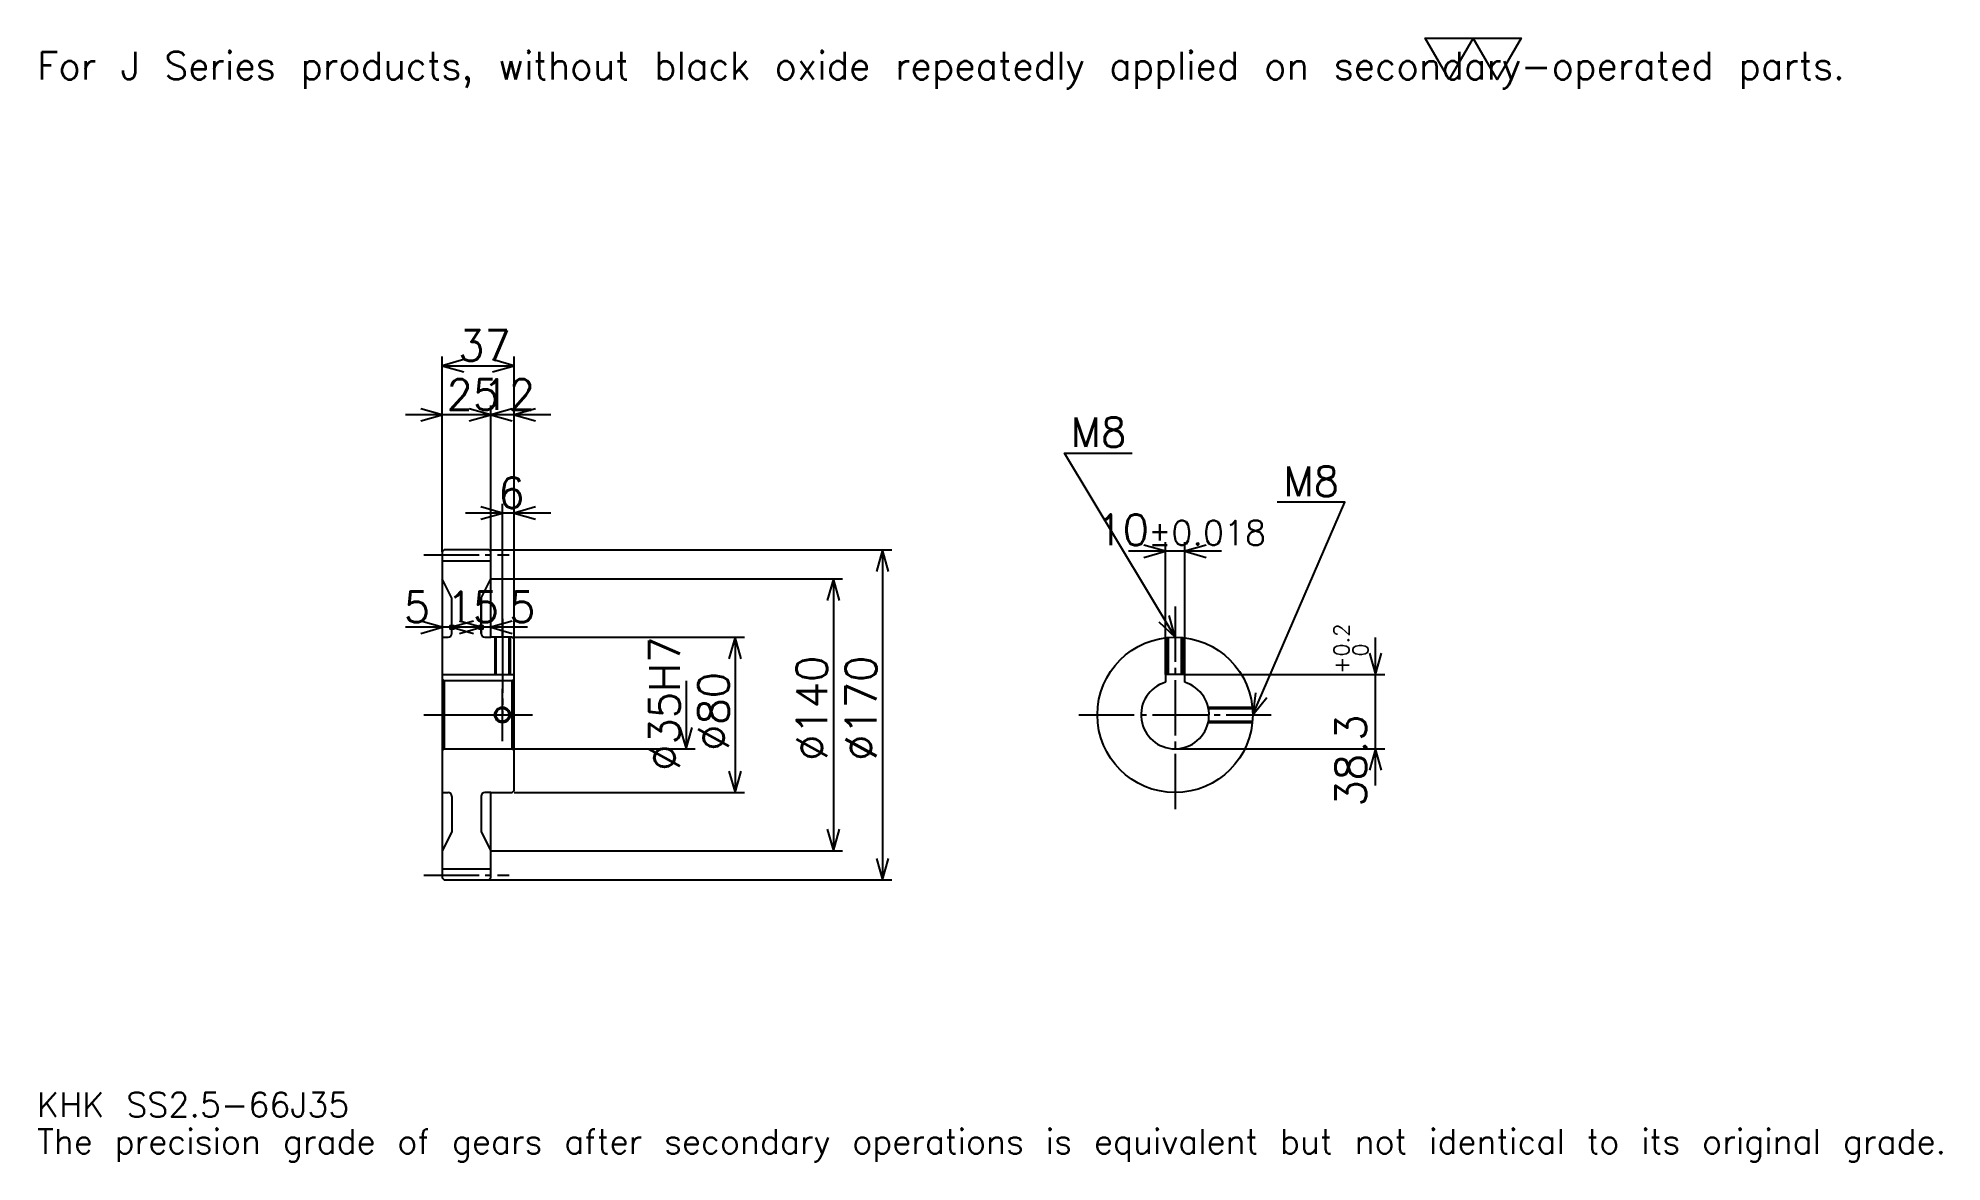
# Model space of a CAD drawing. Extents: x 32 to 1013, y 12 to 591.
import ezdxf

# ---------------------------------------------------------------- set-up
doc = ezdxf.new("R2010")
doc.units = 0
doc.linetypes.add('DASHDOT', pattern=[37.945945, 28.459459, -3.162162, 3.162162, -3.162162])
doc.layers.get('0').update_dxf_attribs({"linetype": 'CONTINUOUS'})
doc.layers.add('DASHDOT', color=6, linetype='DASHDOT')
doc.styles.add('KANJI', font='TXT', dxfattribs={"bigfont": 'BIGFONT'})

msp = doc.modelspace()

# ---------------------------------------------------------------- linework, layer by layer
at = {"color": 5}
for p, q in [((240.324326, 326.905396), (240.324326, 426.513519)), ((240.324326, 421.770264), (277.324341, 421.770264)), ((277.324341, 326.905396), (277.324341, 426.513519)), ((284.297302, 396.472961), (221.351349, 396.472961)), ((296.297302, 396.472961), (246.351349, 396.472961)), ((265.324341, 326.905396), (265.324341, 401.216217)), ((296.297302, 345.878387), (252.351349, 345.878387)), ((271.324341, 326.905396), (271.324341, 350.621643)), ((240.324326, 325.905396), (240.324326, 326.905396)), ((264.324341, 326.905396), (277.324341, 326.905396)), ((265.324341, 325.905396), (265.324341, 326.905396)), ((271.324341, 281.905396), (271.324341, 326.905396)), ((271.324341, 281.905396), (271.324341, 326.905396)), ((277.324341, 326.905396), (471.797302, 326.905396)), ((277.324341, 280.905396), (277.324341, 326.905396)), ((467.054077, 326.905396), (467.054077, 156.905411)), ((641.702698, 326.175659), (593.756775, 326.175659)), ((612.729736, 262.705414), (612.729736, 330.918915)), ((622.729736, 262.705414), (622.729736, 330.918915)), ((265.324341, 311.905396), (277.324341, 311.905396)), ((277.324341, 311.905396), (446.5, 311.905396)), ((441.756775, 311.905396), (441.756775, 171.905411)), ((264.297302, 287.067566), (221.351349, 287.067566)), ((279.297302, 287.067566), (226.351349, 287.067566)), ((284.297302, 287.067566), (241.351349, 287.067566)), ((277.324341, 281.905396), (395.905396, 281.905396)), ((391.16217, 281.905396), (391.16217, 201.905411)), ((720.972961, 205.432434), (720.972961, 281.678375)), ((365.864868, 259.405396), (365.864868, 224.405411)), ((622.729736, 262.705414), (725.716248, 262.705414)), ((277.324341, 224.405411), (370.608093, 224.405411)), ((617.729736, 224.405411), (725.716248, 224.405411)), ((277.324341, 201.905411), (395.905396, 201.905411)), ((265.324341, 171.905411), (277.324341, 171.905411)), ((277.324341, 171.905411), (446.5, 171.905411)), ((264.324341, 156.905411), (277.324341, 156.905411)), ((277.324341, 156.905411), (471.797302, 156.905411))]:
    msp.add_line(p, q, dxfattribs=at)
at = {"color": 4}
for p, q in [((240.324326, 321.280396), (265.324341, 321.280396)), ((260.324341, 302.092346), (260.324341, 283.905396)), ((240.324326, 281.905396), (243.324326, 281.905396)), ((262.324341, 281.905396), (265.324341, 281.905396)), ((240.324326, 262.705414), (277.324341, 262.705414)), ((277.324341, 260.405396), (276.324341, 259.405396)), ((240.324326, 223.405411), (241.324326, 224.405411)), ((277.324341, 223.405411), (276.324341, 224.405411)), ((240.324326, 201.905411), (243.324326, 201.905411)), ((260.324341, 199.905411), (260.324341, 181.71846)), ((265.324341, 201.905411), (262.324341, 201.905411)), ((240.324326, 162.530411), (265.324341, 162.530411))]:
    msp.add_line(p, q, dxfattribs=at)
at = {"color": 7}
msp.add_lwpolyline([(758.918945, 569.189209), (746.586487, 590.56543), (795.91626, 590.56543), (783.583801, 569.189209), (771.251404, 590.56543), (758.918945, 569.189209)], dxfattribs=at)
at = {"color": 5}
for points in [[(251.391891, 424.932434), (240.324326, 421.770264), (251.391891, 418.608124)], [(266.256744, 418.608124), (277.324341, 421.770264), (266.256744, 424.932434)], [(229.25676, 393.310822), (240.324326, 396.472961), (229.25676, 399.635132)], [(254.25676, 393.310822), (265.324341, 396.472961), (254.25676, 399.635132)], [(276.391907, 399.635132), (265.324341, 396.472961), (276.391907, 393.310822)], [(288.391907, 399.635132), (277.324341, 396.472961), (288.391907, 393.310822)], [(617.729736, 281.905396), (560.810791, 376.770264), (595.594604, 376.770264)], [(260.256744, 342.716217), (271.324341, 345.878387), (260.256744, 349.040558)], [(288.391907, 349.040558), (277.324341, 345.878387), (288.391907, 342.716217)], [(657.729736, 241.905411), (705.16217, 351.472961), (670.378357, 351.472961)], [(470.216217, 315.83783), (467.054077, 326.905396), (463.891907, 315.83783)], [(601.66217, 323.013519), (612.729736, 326.175659), (601.66217, 329.33783)], [(633.797302, 329.33783), (622.729736, 326.175659), (633.797302, 323.013519)], [(444.918915, 300.83783), (441.756775, 311.905396), (438.594604, 300.83783)], [(229.25676, 283.905396), (240.324326, 287.067566), (229.25676, 290.229736)], [(245.324326, 287.067566), (244.375671, 288.016235), (246.27298, 288.016235), (246.27298, 286.118927), (244.375671, 286.118927), (244.375671, 288.016235), (245.324326, 287.067566), (246.27298, 286.118927), (246.27298, 288.016235), (245.324326, 287.067566)], [(256.391907, 290.229736), (245.324326, 287.067566), (256.391907, 283.905396)], [(249.25676, 283.905396), (260.324341, 287.067566), (249.25676, 290.229736)], [(260.324341, 287.067566), (259.375671, 288.016235), (261.27298, 288.016235), (261.27298, 286.118927), (259.375671, 286.118927), (259.375671, 288.016235), (260.324341, 287.067566), (261.27298, 286.118927), (261.27298, 288.016235), (260.324341, 287.067566)], [(276.391907, 290.229736), (265.324341, 287.067566), (276.391907, 283.905396)], [(609.323975, 289.76886), (617.729736, 281.905396), (614.747009, 293.022705)], [(394.32431, 270.83783), (391.16217, 281.905396), (388, 270.83783)], [(717.810791, 273.77298), (720.972961, 262.705414), (724.135132, 273.77298)], [(659.22467, 253.318359), (657.729736, 241.905411), (665.028503, 250.805847)], [(362.702698, 235.472977), (365.864868, 224.405411), (369.027039, 235.472977)], [(724.135132, 213.337845), (720.972961, 224.405411), (717.810791, 213.337845)], [(388, 212.972977), (391.16217, 201.905411), (394.32431, 212.972977)], [(438.594604, 182.972977), (441.756775, 171.905411), (444.918915, 182.972977)], [(463.891907, 167.972977), (467.054077, 156.905411), (470.216217, 167.972977)]]:
    msp.add_lwpolyline(points, dxfattribs=at)
at = {"color": 4}
for points in [[(265.324341, 325.905396), (264.324341, 326.905396), (241.324326, 326.905396), (240.324326, 325.905396), (240.324326, 223.405411)], [(240.324326, 223.405411), (240.324326, 157.905411), (241.324326, 156.905411), (264.324341, 156.905411), (265.324341, 157.905411), (265.324341, 201.905411), (276.324341, 201.905411), (277.324341, 202.905411), (277.324341, 280.905396), (276.324341, 281.905396), (265.324341, 281.905396), (265.324341, 325.905396)], [(245.324326, 283.905396), (245.324326, 302.092346), (240.324326, 311.905396)], [(260.324341, 283.905396), (260.324341, 302.092346), (265.324341, 311.905396)], [(267.324341, 281.905396), (267.324341, 262.705414)], [(267.999329, 281.905396), (267.999329, 262.705414)], [(274.649323, 281.905396), (274.649323, 262.705414)], [(275.324341, 281.905396), (275.324341, 262.705414)], [(613.729736, 262.705414), (613.729736, 281.704895)], [(614.404724, 262.705414), (614.404724, 281.766968)], [(621.054749, 262.705414), (621.054749, 281.766968)], [(621.729736, 262.705414), (621.729736, 281.704895)], [(240.324326, 260.405396), (241.324326, 259.405396), (241.324326, 224.405411), (276.324341, 224.405411), (276.324341, 259.405396), (241.324326, 259.405396)], [(622.729736, 258.675934), (622.729736, 262.705414), (612.729736, 262.705414), (612.729736, 258.675934)], [(634.766418, 245.905411), (657.529236, 245.905411)], [(634.91095, 245.230408), (657.591309, 245.230408)], [(634.766418, 237.905411), (657.529236, 237.905411)], [(634.91095, 238.580414), (657.591309, 238.580414)], [(245.324326, 199.905411), (245.324326, 181.71846), (240.324326, 171.905411)], [(260.324341, 199.905411), (260.324341, 181.71846), (265.324341, 171.905411)]]:
    msp.add_lwpolyline(points, dxfattribs=at)
for centre, radius in [((617.729736, 241.905411), 40), ((271.324341, 241.905411), 3.325)]:
    msp.add_circle(centre, radius, dxfattribs=at)
at = {"color": 7}
msp.add_circle((271.324341, 241.905411), 4, dxfattribs=at)
at = {"color": 4}
for centre, radius, start, end in [((243.324326, 283.905396), 2, 270, 0), ((262.324341, 283.905396), 2, 180, 270), ((617.729736, 241.905411), 17.5, 106.601549926, 73.398450074), ((243.324326, 199.905411), 2, 0, 90), ((262.324341, 199.905411), 2, 90, 180)]:
    msp.add_arc(centre, radius, start, end, dxfattribs=at)
at = {"layer": 'DASHDOT', "color": 7}
for p, q in [((230.837845, 324.405396), (274.810822, 324.405396)), ((617.729736, 297.716217), (617.729736, 192.418915)), ((271.324341, 281.905396), (271.324341, 241.905411)), ((230.837845, 241.905411), (286.810822, 241.905411)), ((568.243225, 241.905411), (667.216248, 241.905411)), ((230.837845, 159.405411), (274.810822, 159.405411))]:
    msp.add_line(p, q, dxfattribs=at)
for points in [[(271.324341, 291.391907), (271.324341, 253.218918)], [(271.324341, 228.41893), (271.324341, 255.391891)], [(257.83783, 241.905411), (284.810822, 241.905411)]]:
    msp.add_lwpolyline(points, dxfattribs=at)

# ---------------------------------------------------------------- texts
at = {"color": 7, "style": 'KANJI'}
for s, height, p in [('For J Series products, without black oxide repeatedly applied on secondary-operated parts.', 14.22973, (31.621622, 569.189209)), ('37', 15.810811, (248.547302, 424.299988)), ('25', 15.810811, (242.547302, 399.002686)), ('12', 15.810811, (261.047302, 399.002686)), ('M8', 15.178379, (563.972961, 379.932434)), ('6', 15.810811, (269.185822, 348.408112)), ('M8', 15.178379, (673.540527, 354.635132)), ('10', 15.810811, (577.187683, 329.33783)), ('%%p0.018', 12.648649, (603.906006, 329.33783)), ('5', 15.810811, (220.560806, 289.59729)), ('15', 15.810811, (242.547302, 289.59729)), ('5', 15.810811, (274.810822, 289.59729)), ('KHK SS2.5-66J35', 12.648649, (31.621622, 34.783783)), ('The precision grade of gears after secondary operations is equivalent but not identical to its original grade.', 12.648649, (31.621622, 15.810811))]:
    msp.add_text(s, height=height, dxfattribs=at).set_placement(p)
for s, height, p in [('0.2', 7.905405, (707.375671, 271.932617)), ('%%c35H7', 15.810811, (362.702698, 213.05069)), ('0', 7.905405, (717.178406, 271.932617)), ('%%c140', 15.810811, (438.594604, 218.189194)), ('%%c170', 15.810811, (463.891907, 218.189194)), ('+', 7.905405, (707.375671, 263.078583)), ('%%c80', 15.810811, (388, 223.327713)), ('38.3', 15.810811, (716.229736, 194.643127))]:
    msp.add_text(s, height=height, rotation=90, dxfattribs=at).set_placement(p)

doc.saveas('drawing.dxf')
